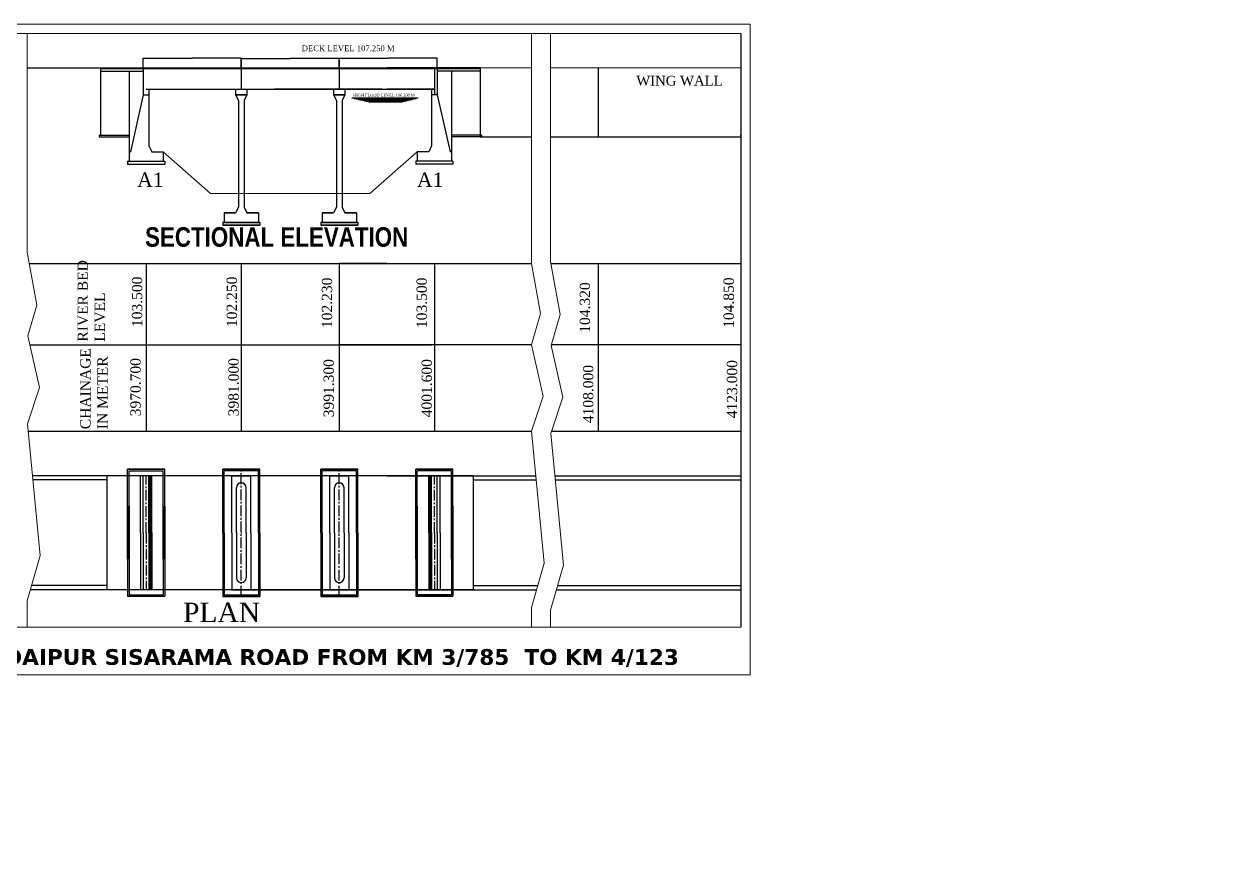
# Model space of a CAD drawing. Header units: millimetres. Extents: x -237855 to 12979, y -14991 to 144223.
# Drawn here: x -122958 to 3169, y 1038 to 87306 of the extents above; entities that cross this region are included whole.
import ezdxf

# ---------------------------------------------------------------- set-up
doc = ezdxf.new("R2010")
doc.units = ezdxf.units.MM
doc.header["$MEASUREMENT"] = 0
doc.linetypes.add('CENTER2', pattern=[1.125, 0.75, -0.125, 0.125, -0.125])
for name, color, linetype in [('centreline', 6, 'CENTER2'), ('PILLER', 10, 'Continuous'), ('PLAN', 10, 'Continuous')]:
    doc.layers.add(name, color=color, linetype=linetype)
for name, color, linetype, lineweight in [('EXISTING B WALL', 5, 'Continuous', 30), ('S PROJ', 172, 'Continuous', 0), ('S TEXT', 7, 'Continuous', 20)]:
    doc.layers.add(name, color=color, linetype=linetype, lineweight=lineweight)
doc.styles.add('arial', font='ARIAL.TTF')
doc.styles.get("Standard").update_dxf_attribs({"font": 'dutchb.ttf'})
doc.dimstyles.get("Standard").update_dxf_attribs({"dimtxt": 0.18, "dimasz": 0.18, "dimexe": 0.18, "dimexo": 0.0625, "dimgap": 0.09, "dimtad": 0, "dimtih": 1, "dimtoh": 1, "dimdec": 4, "dimzin": 0, "dimdsep": 46, "dimtxsty": 'Standard', "dimcen": 0.09, "dimadec": 0, "dimazin": 0, "dimtfac": 1, "dimtdec": 4, "dimtofl": 0, "dimtmove": 0, "dimatfit": 3, "dimfxl": 0, "dimtolj": 1, "dimtzin": 0, "dimarcsym": 0})

# ---------------------------------------------------------------- blocks, each defined once
blk = doc.blocks.new('*D16')
at = {"layer": 'Defpoints', "color": 0}
for p in [(-100120, 83722), (-110420, 82637), (-100120, 82712)]:
    blk.add_point(p, dxfattribs=at)
at = {"layer": 'S TEXT', "color": 0, "lineweight": -2}
for p, q in [((-110420, 82637), (-110420, 83722)), ((-110420, 83722), (-105271, 83722)), ((-100121, 83722), (-105270, 83722)), ((-100120, 82712), (-100120, 83722))]:
    blk.add_line(p, q, dxfattribs=at)
at = {"layer": 'S TEXT', "color": 0}
for points in [[(-110420, 83722), (-110420, 83722), (-110420, 83722)], [(-100121, 83722), (-100121, 83722), (-100120, 83722)]]:
    blk.add_solid(points, dxfattribs=at)
at = {"layer": 'S TEXT', "color": 0, "insert": (-105270, 83722), "char_height": 0.18, "attachment_point": 5}
blk.add_mtext('\\A1;10299.9998', dxfattribs=at)
blk = doc.blocks.new('*D17')
at = {"layer": 'Defpoints', "color": 0}
for p in [(-89820, 83684), (-100120, 82712), (-89820, 82637)]:
    blk.add_point(p, dxfattribs=at)
at = {"layer": 'S TEXT', "color": 0, "lineweight": -2}
for p, q in [((-100120, 82712), (-100120, 83684)), ((-100120, 83684), (-94971, 83684)), ((-89821, 83684), (-94970, 83684)), ((-89820, 82637), (-89820, 83684))]:
    blk.add_line(p, q, dxfattribs=at)
at = {"layer": 'S TEXT', "color": 0}
for points in [[(-100120, 83684), (-100120, 83684), (-100120, 83684)], [(-89821, 83684), (-89821, 83684), (-89820, 83684)]]:
    blk.add_solid(points, dxfattribs=at)
at = {"layer": 'S TEXT', "color": 0, "insert": (-94970, 83684), "char_height": 0.18, "attachment_point": 5}
blk.add_mtext('\\A1;10300.0000', dxfattribs=at)
blk = doc.blocks.new('*D18')
at = {"layer": 'Defpoints', "color": 0}
for p in [(-89820, 83722), (-89820, 82712), (-79520, 82637)]:
    blk.add_point(p, dxfattribs=at)
at = {"layer": 'S TEXT', "color": 0, "lineweight": -2}
for p, q in [((-89820, 82712), (-89820, 83722)), ((-89820, 83722), (-84671, 83722)), ((-79521, 83722), (-84670, 83722)), ((-79520, 82637), (-79520, 83722))]:
    blk.add_line(p, q, dxfattribs=at)
at = {"layer": 'S TEXT', "color": 0}
for points in [[(-89820, 83722), (-89820, 83722), (-89820, 83722)], [(-79521, 83722), (-79521, 83722), (-79520, 83722)]]:
    blk.add_solid(points, dxfattribs=at)
at = {"layer": 'S TEXT', "color": 0, "insert": (-84670, 83722), "char_height": 0.18, "attachment_point": 5}
blk.add_mtext('\\A1;10299.9998', dxfattribs=at)
blk = doc.blocks.new('*D15')
at = {"layer": 'Defpoints', "color": 0}
for p in [(-100120, 83684), (-100120, 82637), (-89820, 82712)]:
    blk.add_point(p, dxfattribs=at)
at = {"layer": 'S TEXT', "color": 0, "lineweight": -2}
for p, q in [((-100120, 82637), (-100120, 83684)), ((-100120, 83684), (-94971, 83684)), ((-89821, 83684), (-94970, 83684)), ((-89820, 82712), (-89820, 83684))]:
    blk.add_line(p, q, dxfattribs=at)
at = {"layer": 'S TEXT', "color": 0}
for points in [[(-100120, 83684), (-100120, 83684), (-100120, 83684)], [(-89821, 83684), (-89821, 83684), (-89820, 83684)]]:
    blk.add_solid(points, dxfattribs=at)
at = {"layer": 'S TEXT', "color": 0, "insert": (-94970, 83684), "char_height": 0.18, "attachment_point": 5}
blk.add_mtext('\\A1;10300.0000', dxfattribs=at)

msp = doc.modelspace()

# ---------------------------------------------------------------- linework, layer by layer
for p, q in [((-47620.47888, 86305.96496), (-47620.47888, 23922.04139)), ((-100120.47912, 83512.34657), (-100120.47912, 80462.34657)), ((-100120.4789, 83512.34649), (-100120.47891, 80462.34649)), ((-100120.47888, 83512.34657), (-100120.47888, 80462.34657)), ((-89820.47892, 83512.34652), (-89820.47895, 80462.34652)), ((-89820.4789, 83512.34644), (-89820.47891, 80462.34644)), ((-89820.47868, 83512.34652), (-89820.47871, 80462.34652)), ((-111920.47888, 82337.34657), (-111920.47888, 72890.66867)), ((-78020.47893, 82337.3464), (-78020.47903, 72890.6685)), ((-62620.47888, 82712.34657), (-62620.47888, 75462.347)), ((-115070.47888, 75612.34657), (-115070.47888, 75462.34657)), ((-115070.47888, 75612.34657), (-111920.47888, 75612.34657)), ((-115070.47888, 75462.34657), (-111920.47888, 75462.34657)), ((-74870.479, 75612.34637), (-78020.479, 75612.3464)), ((-74870.479, 75462.34637), (-78020.479, 75462.3464)), ((-75020.479, 75462.34707), (-69620.47888, 75462.34704)), ((-74870.479, 75612.34637), (-74870.479, 75462.34637)), ((-67620.47888, 75462.34703), (-47620.47888, 75462.34693)), ((-47670.30534, 75612.34693), (-47620.47888, 75612.34693)), ((-111920.47888, 73890.66867), (-111770.47888, 73890.66867)), ((-78020.47902, 73890.6685), (-78170.47902, 73890.6685)), ((-112070.47888, 72890.66867), (-112070.47888, 72590.66867)), ((-112070.47888, 72890.66867), (-108170.47888, 72890.66867)), ((-112070.47888, 72590.66867), (-108170.47888, 72590.66867)), ((-108170.47888, 72890.66867), (-108170.47888, 72590.66867)), ((-81770.47903, 72890.66854), (-81770.47903, 72590.66854)), ((-77870.47903, 72890.6685), (-81770.47903, 72890.66854)), ((-77870.47903, 72590.6685), (-81770.47903, 72590.66854)), ((-77870.47903, 72890.6685), (-77870.47903, 72590.6685)), ((-102070.47899, 66452.3465), (-102070.47899, 66152.3465)), ((-98170.47899, 66452.34648), (-102070.47899, 66452.3465)), ((-98170.47899, 66152.34648), (-102070.47899, 66152.3465)), ((-102070.47888, 66452.34657), (-102070.47888, 66152.34657)), ((-102070.47888, 66452.34657), (-98170.47888, 66452.34657)), ((-102070.47888, 66152.34657), (-98170.47888, 66152.34657)), ((-98170.47899, 66452.34648), (-98170.47899, 66152.34648)), ((-98170.47888, 66452.34657), (-98170.47888, 66152.34657)), ((-91770.47909, 66452.34654), (-91770.47909, 66152.34654)), ((-87870.47909, 66452.3465), (-91770.47909, 66452.34654)), ((-87870.47909, 66152.3465), (-91770.47909, 66152.34654)), ((-91770.47899, 66452.34645), (-91770.47899, 66152.34645)), ((-91770.47899, 66452.34645), (-87870.47899, 66452.34643)), ((-91770.47899, 66152.34645), (-87870.47899, 66152.34643)), ((-87870.47909, 66452.3465), (-87870.47909, 66152.3465)), ((-87870.47899, 66452.34643), (-87870.47899, 66152.34643)), ((-122406.17282, 62153.12063), (-105120.47901, 62153.12063)), ((-110120.47888, 62153.12063), (-110120.47888, 46086.12063)), ((-110120.47888, 62153.12063), (-110120.47888, 44519.12063)), ((-105120.47901, 62153.12063), (-100120.47888, 62153.12063)), ((-100120.47912, 62153.12063), (-100120.47912, 44519.12063)), ((-100120.47901, 62153.12063), (-69620.47887, 62153.12063)), ((-100120.47888, 62153.12063), (-100120.47888, 44519.12063)), ((-84820.47901, 62153.12053), (-89820.47914, 62153.12058)), ((-89820.47889, 62153.12063), (-89820.47907, 44519.12063)), ((-79820.47914, 62153.12064), (-79820.47931, 44519.12064)), ((-79820.47914, 62153.12064), (-79820.4793, 46086.12048)), ((-67587.76913, 62153.12063), (-47620.47888, 62153.12063)), ((-62620.47888, 62153.12063), (-62620.47888, 44519.12063)), ((-100120.47912, 61153.12063), (-100120.47912, 46086.12063)), ((-122342.99614, 53586.12063), (-105120.47905, 53586.12063)), ((-105120.47905, 53586.12063), (-100120.47888, 53586.12063)), ((-100120.47905, 53586.12063), (-80120.47905, 53586.12063)), ((-69620.47881, 53586.12038), (-89820.47922, 53586.12058)), ((-47620.47888, 53586.12015), (-67537.4282, 53586.12036)), ((-122515.97015, 44519.12063), (-105120.4791, 44519.12063)), ((-105120.4791, 44519.12063), (-100120.47888, 44519.12063)), ((-100120.4791, 44519.12063), (-69620.47888, 44519.12063)), ((-67513.95657, 44519.12063), (-47620.47888, 44519.12063)), ((-112070.47888, 40513.27207), (-108170.47888, 40513.27207)), ((-112070.47888, 31063.27207), (-112070.47888, 40513.27207)), ((-108170.47884, 40513.27209), (-112070.47884, 40513.27209)), ((-112070.47884, 40513.27209), (-108170.47884, 40513.27209)), ((-112070.47884, 31063.27209), (-112070.47884, 40513.27209)), ((-108170.47888, 40513.27207), (-111920.47888, 40513.27207)), ((-111920.47888, 40363.27207), (-108320.47888, 40363.27207)), ((-111920.47884, 40363.27209), (-108320.47884, 40363.27209)), ((-111920.47884, 31063.27209), (-111920.47884, 40363.27209)), ((-108320.47884, 31063.27209), (-108320.47884, 40363.27209)), ((-108170.47888, 31063.27207), (-108170.47888, 40513.27207)), ((-108170.47884, 31063.27209), (-108170.47884, 40513.27209)), ((-102070.47911, 33844.76178), (-102070.47907, 40532.92563)), ((-102070.47911, 33844.76175), (-102070.47907, 40532.92561)), ((-98170.47907, 40532.92561), (-102070.47907, 40532.92563)), ((-98170.47907, 40532.92559), (-102070.47907, 40532.92561)), ((-102070.47907, 33844.76178), (-102070.47904, 40532.92561)), ((-102070.47907, 33844.76175), (-102070.47904, 40532.92558)), ((-102070.47896, 33844.76184), (-102070.47896, 40532.92567)), ((-102070.47892, 40532.9257), (-98170.47892, 40532.9257)), ((-102070.47892, 33844.76184), (-102070.47892, 40532.9257)), ((-101920.47911, 33844.76178), (-101920.47908, 40382.92563)), ((-101920.47911, 33844.76175), (-101920.47908, 40382.9256)), ((-98320.47908, 40382.92561), (-101920.47908, 40382.92563)), ((-98320.47908, 40382.92559), (-101920.47908, 40382.9256)), ((-101920.47907, 33844.76178), (-101920.47904, 40382.92561)), ((-101920.47907, 33844.76175), (-101920.47904, 40382.92558)), ((-101920.47892, 40382.9257), (-98320.47892, 40382.9257)), ((-101920.47892, 33844.76184), (-101920.47892, 40382.9257)), ((-98320.47911, 33844.76176), (-98320.47908, 40382.92561)), ((-98320.47911, 33844.76173), (-98320.47908, 40382.92559)), ((-98320.47896, 33844.76184), (-98320.47896, 40382.92567)), ((-98320.47892, 33844.76184), (-98320.47892, 40382.9257)), ((-98170.47911, 33844.76176), (-98170.47907, 40532.92561)), ((-98170.47911, 33844.76173), (-98170.47907, 40532.92559)), ((-98170.47907, 33844.76176), (-98170.47904, 40532.92559)), ((-98170.47907, 33844.76173), (-98170.47904, 40532.92556)), ((-98170.47896, 33844.76184), (-98170.47896, 40532.92567)), ((-98170.47892, 33844.76184), (-98170.47892, 40532.9257)), ((-91770.47938, 33844.76181), (-91770.47931, 40532.92566)), ((-91770.47934, 33844.76181), (-91770.47927, 40532.92564)), ((-87870.47931, 40532.92562), (-91770.47931, 40532.92566)), ((-91770.47923, 33844.76172), (-91770.4792, 40532.92556)), ((-91770.47923, 33844.7617), (-91770.4792, 40532.92553)), ((-91770.47919, 33844.76172), (-91770.47916, 40532.92558)), ((-91770.47919, 33844.7617), (-91770.47916, 40532.92555)), ((-91770.47916, 40532.92558), (-87870.47916, 40532.92556)), ((-91770.47916, 40532.92555), (-87870.47916, 40532.92553)), ((-91620.47938, 33844.76181), (-91620.47931, 40382.92566)), ((-91620.47934, 33844.76181), (-91620.47927, 40382.92564)), ((-88020.47931, 40382.92563), (-91620.47931, 40382.92566)), ((-91620.47919, 33844.76172), (-91620.47916, 40382.92558)), ((-91620.47919, 33844.7617), (-91620.47916, 40382.92555)), ((-91620.47916, 40382.92558), (-88020.47916, 40382.92556)), ((-91620.47916, 40382.92555), (-88020.47916, 40382.92553)), ((-88020.47938, 33844.76177), (-88020.47931, 40382.92563)), ((-88020.47923, 33844.76171), (-88020.4792, 40382.92554)), ((-88020.47923, 33844.76168), (-88020.4792, 40382.92551)), ((-88020.47919, 33844.76171), (-88020.47916, 40382.92556)), ((-88020.47919, 33844.76168), (-88020.47916, 40382.92553)), ((-87870.47938, 33844.76177), (-87870.47931, 40532.92562)), ((-87870.47934, 33844.76177), (-87870.47927, 40532.9256)), ((-87870.47923, 33844.7617), (-87870.4792, 40532.92554)), ((-87870.47923, 33844.76168), (-87870.4792, 40532.92551)), ((-87870.47919, 33844.7617), (-87870.47916, 40532.92556)), ((-87870.47919, 33844.76168), (-87870.47916, 40532.92553)), ((-81770.47949, 31063.27196), (-81770.47939, 40513.27196)), ((-81770.47945, 31063.27194), (-81770.47935, 40513.27194)), ((-81770.47939, 40513.27196), (-77870.47939, 40513.27192)), ((-77870.47939, 40513.27192), (-81770.47939, 40513.27196)), ((-81770.47935, 40513.27194), (-78020.47935, 40513.2719)), ((-77870.47935, 40513.2719), (-81770.47935, 40513.27194)), ((-81620.47949, 31063.27196), (-81620.47939, 40363.27196)), ((-78020.47939, 40363.27192), (-81620.47939, 40363.27196)), ((-78020.47935, 40363.2719), (-81620.47935, 40363.27193)), ((-78020.47949, 31063.27192), (-78020.47939, 40363.27192)), ((-77870.47949, 31063.27192), (-77870.47939, 40513.27192)), ((-77870.47945, 31063.2719), (-77870.47935, 40513.2719)), ((-101120.47911, 33844.76177), (-101120.47908, 39844.7695)), ((-101120.47911, 33844.76175), (-101120.47908, 39844.76948)), ((-99120.47908, 39844.76949), (-101120.47908, 39844.7695)), ((-99120.47908, 39844.76947), (-101120.47908, 39844.76948)), ((-101120.47896, 33844.76184), (-101120.47896, 39165.82944)), ((-101120.47892, 39844.76957), (-99120.47892, 39844.76957)), ((-101120.47892, 33844.76184), (-101120.47892, 39844.76957)), ((-99120.47911, 33844.76176), (-99120.47908, 39844.76949)), ((-99120.47911, 33844.76174), (-99120.47908, 39844.76947)), ((-99120.47907, 33844.76176), (-99120.47904, 39165.82936)), ((-99120.47907, 33844.76174), (-99120.47904, 39165.82934)), ((-99120.47892, 33844.76184), (-99120.47892, 39844.76957)), ((-90820.47938, 33844.7618), (-90820.47932, 39844.76953)), ((-88820.47932, 39844.76951), (-90820.47932, 39844.76953)), ((-90820.47923, 33844.76172), (-90820.47921, 39165.82932)), ((-90820.47923, 33844.76169), (-90820.47921, 39165.82929)), ((-90820.47919, 33844.76172), (-90820.47916, 39844.76945)), ((-90820.47919, 33844.76169), (-90820.47916, 39844.76943)), ((-90820.47916, 39844.76945), (-88820.47916, 39844.76944)), ((-90820.47916, 39844.76943), (-88820.47916, 39844.76942)), ((-88820.47938, 33844.76178), (-88820.47932, 39844.76951)), ((-88820.47934, 33844.76178), (-88820.47929, 39165.82938)), ((-88820.47919, 33844.76171), (-88820.47916, 39844.76944)), ((-88820.47919, 33844.76168), (-88820.47916, 39844.76942)), ((-100620.47896, 33844.76184), (-100620.47896, 38582.92567)), ((-99620.47907, 33844.76176), (-99620.47905, 38582.9256)), ((-99620.47907, 33844.76174), (-99620.47905, 38582.92557)), ((-90320.47923, 33844.76172), (-90320.47921, 38582.92555)), ((-90320.47923, 33844.76169), (-90320.47921, 38582.92552)), ((-89320.47934, 33844.76179), (-89320.47929, 38582.92562)), ((-112070.47884, 36626.25159), (-112070.47884, 27176.25159)), ((-111920.47884, 36626.25159), (-111920.47884, 27326.25159)), ((-108320.47884, 36626.25159), (-108320.47884, 27326.25159)), ((-108170.47884, 36626.25159), (-108170.47884, 27176.25159)), ((-81770.47943, 36626.25146), (-81770.47953, 27176.25146)), ((-81620.47943, 36626.25146), (-81620.47953, 27326.25146)), ((-78020.47943, 36626.25142), (-78020.47953, 27326.25142)), ((-77870.47943, 36626.25142), (-77870.47953, 27176.25142)), ((-102070.47911, 33844.76178), (-102070.47914, 27156.59792)), ((-102070.47911, 33844.76175), (-102070.47914, 27156.5979)), ((-102070.47907, 33844.76178), (-102070.4791, 27156.59795)), ((-102070.47907, 33844.76175), (-102070.4791, 27156.59792)), ((-102070.47896, 33844.76184), (-102070.47896, 27156.59801)), ((-102070.47892, 33844.76184), (-102070.47892, 27156.59799)), ((-101920.47911, 33844.76178), (-101920.47914, 27306.59792)), ((-101920.47911, 33844.76175), (-101920.47914, 27306.5979)), ((-101920.47907, 33844.76178), (-101920.4791, 27306.59794)), ((-101920.47907, 33844.76175), (-101920.4791, 27306.59792)), ((-101920.47892, 33844.76184), (-101920.47892, 27306.59799)), ((-101120.47911, 33844.76177), (-101120.47914, 27844.75404)), ((-101120.47911, 33844.76175), (-101120.47914, 27844.75401)), ((-101120.47896, 33844.76184), (-101120.47896, 28523.69424)), ((-101120.47892, 33844.76184), (-101120.47892, 27844.75411)), ((-100620.47896, 33844.76184), (-100620.47896, 29106.59801)), ((-99620.47907, 33844.76176), (-99620.47909, 29106.59793)), ((-99620.47907, 33844.76174), (-99620.47909, 29106.59791)), ((-99120.47911, 33844.76176), (-99120.47914, 27844.75403)), ((-99120.47911, 33844.76174), (-99120.47914, 27844.754)), ((-99120.47907, 33844.76176), (-99120.4791, 28523.69416)), ((-99120.47907, 33844.76174), (-99120.4791, 28523.69414)), ((-99120.47892, 33844.76184), (-99120.47892, 27844.75411)), ((-98320.47911, 33844.76176), (-98320.47914, 27306.5979)), ((-98320.47911, 33844.76173), (-98320.47914, 27306.59788)), ((-98320.47896, 33844.76184), (-98320.47896, 27306.59801)), ((-98320.47892, 33844.76184), (-98320.47892, 27306.59799)), ((-98170.47911, 33844.76176), (-98170.47914, 27156.5979)), ((-98170.47911, 33844.76173), (-98170.47914, 27156.59788)), ((-98170.47907, 33844.76176), (-98170.4791, 27156.59793)), ((-98170.47907, 33844.76173), (-98170.4791, 27156.5979)), ((-98170.47896, 33844.76184), (-98170.47896, 27156.59801)), ((-98170.47892, 33844.76184), (-98170.47892, 27156.59799)), ((-91770.47938, 33844.76181), (-91770.47945, 27156.59796)), ((-91770.47934, 33844.76181), (-91770.47941, 27156.59798)), ((-91770.47923, 33844.76172), (-91770.47927, 27156.59789)), ((-91770.47923, 33844.7617), (-91770.47927, 27156.59787)), ((-91770.47919, 33844.76172), (-91770.47923, 27156.59787)), ((-91770.47919, 33844.7617), (-91770.47923, 27156.59784)), ((-91620.47938, 33844.76181), (-91620.47945, 27306.59795)), ((-91620.47934, 33844.76181), (-91620.47941, 27306.59798)), ((-91620.47919, 33844.76172), (-91620.47923, 27306.59787)), ((-91620.47919, 33844.7617), (-91620.47923, 27306.59784)), ((-90820.47938, 33844.7618), (-90820.47944, 27844.75407)), ((-90820.47923, 33844.76172), (-90820.47926, 28523.69412)), ((-90820.47923, 33844.76169), (-90820.47926, 28523.69409)), ((-90820.47919, 33844.76172), (-90820.47922, 27844.75399)), ((-90820.47919, 33844.76169), (-90820.47922, 27844.75396)), ((-90320.47923, 33844.76172), (-90320.47926, 29106.59789)), ((-90320.47923, 33844.76169), (-90320.47926, 29106.59786)), ((-89320.47934, 33844.76179), (-89320.47939, 29106.59795)), ((-88820.47938, 33844.76178), (-88820.47944, 27844.75405)), ((-88820.47934, 33844.76178), (-88820.47939, 28523.69418)), ((-88820.47919, 33844.76171), (-88820.47922, 27844.75398)), ((-88820.47919, 33844.76168), (-88820.47922, 27844.75395)), ((-88020.47938, 33844.76177), (-88020.47945, 27306.59792)), ((-88020.47923, 33844.76171), (-88020.47927, 27306.59787)), ((-88020.47923, 33844.76168), (-88020.47927, 27306.59785)), ((-88020.47919, 33844.76171), (-88020.47923, 27306.59785)), ((-88020.47919, 33844.76168), (-88020.47923, 27306.59783)), ((-87870.47938, 33844.76177), (-87870.47945, 27156.59792)), ((-87870.47934, 33844.76177), (-87870.47941, 27156.59794)), ((-87870.47923, 33844.7617), (-87870.47927, 27156.59787)), ((-87870.47923, 33844.76168), (-87870.47927, 27156.59785)), ((-87870.47919, 33844.7617), (-87870.47923, 27156.59785)), ((-87870.47919, 33844.76168), (-87870.47923, 27156.59783)), ((-99120.47914, 27844.75403), (-101120.47914, 27844.75404)), ((-99120.47914, 27844.754), (-101120.47914, 27844.75401)), ((-101120.47892, 27844.75411), (-99120.47892, 27844.75411)), ((-88820.47944, 27844.75405), (-90820.47944, 27844.75407)), ((-90820.47922, 27844.75399), (-88820.47922, 27844.75398)), ((-90820.47922, 27844.75396), (-88820.47922, 27844.75395)), ((-112070.47888, 27176.25162), (-108170.47888, 27176.25162)), ((-108170.47884, 27176.25159), (-112070.47884, 27176.25159)), ((-112070.47884, 27176.25159), (-108170.47884, 27176.25159)), ((-111920.47888, 27326.25162), (-108320.47888, 27326.25162)), ((-108170.47888, 27176.25162), (-111920.47888, 27176.25162)), ((-111920.47884, 27326.25159), (-108320.47884, 27326.25159)), ((-98170.47914, 27156.5979), (-102070.47914, 27156.59792)), ((-98170.47914, 27156.59788), (-102070.47914, 27156.5979)), ((-102070.47892, 27156.59799), (-98170.47892, 27156.59799)), ((-98320.47914, 27306.5979), (-101920.47914, 27306.59792)), ((-98320.47914, 27306.59788), (-101920.47914, 27306.5979)), ((-101920.47892, 27306.59799), (-98320.47892, 27306.59799)), ((-87870.47945, 27156.59792), (-91770.47945, 27156.59796)), ((-91770.47923, 27156.59787), (-87870.47923, 27156.59785)), ((-91770.47923, 27156.59784), (-87870.47923, 27156.59783)), ((-88020.47945, 27306.59792), (-91620.47945, 27306.59795)), ((-91620.47923, 27306.59787), (-88020.47923, 27306.59785)), ((-91620.47923, 27306.59784), (-88020.47923, 27306.59783)), ((-81770.47953, 27176.25146), (-77870.47953, 27176.25142)), ((-77870.47953, 27176.25142), (-81770.47953, 27176.25146)), ((-81770.47949, 27176.25148), (-78020.47949, 27176.25144)), ((-77870.47949, 27176.25144), (-81770.47949, 27176.25148)), ((-78020.47953, 27326.25142), (-81620.47953, 27326.25146)), ((-78020.47949, 27326.25144), (-81620.47949, 27326.25148))]:
    msp.add_line(p, q)
for centre, start, end in [((-100120.47905, 38582.9256), 359.9999997093, 179.9999997093), ((-100120.47905, 38582.92557), 359.9999997093, 179.9999997093), ((-100120.47896, 38582.92567), 359.9999999999, 179.9999999999), ((-89820.47929, 38582.92562), 359.9999994186, 179.9999994186), ((-89820.47921, 38582.92555), 359.9999997091, 179.9999997091), ((-89820.47921, 38582.92552), 359.9999997091, 179.9999997091), ((-100120.47909, 29106.59794), 179.9999997092, 359.9999997092), ((-100120.47909, 29106.59791), 179.9999997092, 359.9999997092), ((-100120.47896, 29106.59801), 180.0000000001, 0.0000000001), ((-89820.47939, 29106.59796), 179.9999994184, 359.9999994184), ((-89820.47926, 29106.59788), 179.9999997092, 359.9999997092), ((-89820.47926, 29106.59786), 179.9999997092, 359.9999997092)]:
    msp.add_arc(centre, 500, start, end)
at = {"layer": 'centreline', "ltscale": 1500}
for p, q in [((-100120.47915, 27156.59791), (-100120.47912, 40532.88282)), ((-100120.47915, 27156.59789), (-100120.47912, 40532.8828)), ((-100120.47891, 27156.59799), (-100120.47888, 40532.8829)), ((-89820.47946, 27156.59794), (-89820.47936, 40532.88284)), ((-89820.47922, 27156.59786), (-89820.47912, 40532.88277)), ((-89820.47922, 27156.59784), (-89820.47912, 40532.88274)), ((-110120.47887, 33844.76184), (-110120.47886, 39787.66829)), ((-79820.47943, 33844.76169), (-79820.47938, 39787.66814)), ((-110120.47887, 33844.76184), (-110120.47886, 27901.8554)), ((-79820.47943, 33844.76169), (-79820.4795, 27901.85524))]:
    msp.add_line(p, q, dxfattribs=at)
at = {"layer": 'EXISTING B WALL'}
for p, q in [((-122620.47888, 82712.34657), (-105120.4789, 82712.34657)), ((-114920.47888, 82712.34657), (-114920.47888, 75612.34657)), ((-114920.47888, 82637.34657), (-75020.47893, 82637.34657)), ((-114920.47888, 82337.34657), (-110420.47888, 82337.34657)), ((-105120.4789, 82712.34657), (-75320.4789, 82712.34657)), ((-75020.47893, 82712.34637), (-84820.4789, 82712.34647)), ((-75020.47893, 82337.34637), (-79520.47893, 82337.34641)), ((-75020.47893, 82712.34657), (-75020.479, 75462.34707)), ((-110120.47888, 80462.34657), (-105120.47891, 80462.34657)), ((-105120.47891, 80462.34657), (-79820.47895, 80462.34657)), ((-85320.47891, 80462.34657), (-96614.06538, 80462.34657)), ((-88498.6193, 79538.06811), (-81525.63666, 79538.06811)), ((-88246.64531, 79488.06811), (-81733.23489, 79488.06811)), ((-79820.47895, 80462.34642), (-84820.47891, 80462.34647)), ((-88029.20955, 79438.06811), (-81940.83313, 79438.06811)), ((-87811.77378, 79388.06811), (-82148.43137, 79388.06811)), ((-87594.33801, 79338.06811), (-82356.02961, 79338.06811)), ((-87376.90225, 79288.06811), (-82563.62785, 79288.06811)), ((-87159.46648, 79238.06811), (-82771.22609, 79238.06811)), ((-86942.03071, 79188.06811), (-82978.82433, 79188.06811)), ((-86724.59495, 79138.06811), (-83186.42257, 79138.06811)), ((-105120.47912, 39844.76184), (-122069.92561, 39844.76184)), ((-114220.47888, 39394.76184), (-122026.98496, 39394.76184)), ((-75720.47936, 39844.76182), (-105120.47912, 39844.76182)), ((-100074.66999, 39844.76182), (-100120.47912, 39844.76182)), ((-89866.28825, 39844.76177), (-89820.47912, 39844.76177)), ((-84820.47912, 39844.76174), (-69174.43432, 39844.76158)), ((-75720.47936, 39394.76165), (-69131.49366, 39394.76158)), ((-67165.34927, 39844.76156), (-47620.47888, 39844.76136)), ((-67122.40861, 39394.76156), (-47620.47888, 39394.76136)), ((-100074.66999, 33844.76182), (-100120.47915, 33844.76182)), ((-89866.28831, 33844.76177), (-89820.47915, 33844.76177)), ((-75720.47948, 27844.76184), (-122297.16488, 27844.76184)), ((-114220.47888, 28294.76184), (-122169.1858, 28294.76184)), ((-86020.47918, 27844.76184), (-105120.47918, 27844.76184)), ((-100166.28807, 27844.76189), (-86020.47918, 27844.76182)), ((-100120.47918, 27844.76177), (-75720.47948, 27844.76164)), ((-84820.47918, 27844.76174), (-69092.07669, 27844.76158)), ((-75720.47948, 28294.76165), (-68964.09762, 28294.76158)), ((-67012.76701, 27844.76156), (-47620.47888, 27844.76136)), ((-66884.78793, 28294.76156), (-47620.47888, 28294.76136))]:
    msp.add_line(p, q, dxfattribs=at)
at = {"layer": 'PILLER'}
for p, q in [((-110420.47888, 82637.34657), (-110420.47888, 79862.34657)), ((-79820.47893, 82637.34642), (-79820.47896, 79862.34642)), ((-79520.47893, 82637.34641), (-79520.47896, 79862.34641)), ((-110420.47888, 79862.34657), (-111770.47888, 73890.66867)), ((-110420.47888, 79862.34657), (-109820.47888, 79862.34657)), ((-109820.47888, 80462.34657), (-109820.47888, 74490.66867)), ((-100720.47891, 80462.3465), (-100720.47892, 79862.3465)), ((-99520.47892, 79862.34649), (-100720.47892, 79862.3465)), ((-100720.47892, 79862.3465), (-100420.47892, 79262.3465)), ((-100720.47888, 80462.34657), (-100720.47888, 79862.34657)), ((-100720.47888, 79862.34657), (-99520.47888, 79862.34657)), ((-100720.47888, 79862.34657), (-100420.47888, 79262.34657)), ((-99520.47892, 79862.34649), (-99820.47892, 79262.34649)), ((-99520.47888, 79862.34657), (-99820.47888, 79262.34657)), ((-99520.47891, 80462.34649), (-99520.47892, 79862.34649)), ((-99520.47888, 80462.34657), (-99520.47888, 79862.34657)), ((-90420.47895, 80462.34652), (-90420.47896, 79862.34652)), ((-89220.47896, 79862.34651), (-90420.47896, 79862.34652)), ((-90420.47896, 79862.34652), (-90120.47896, 79262.34652)), ((-90420.47891, 80462.34644), (-90420.47892, 79862.34644)), ((-90420.47892, 79862.34644), (-89220.47892, 79862.34644)), ((-90420.47892, 79862.34644), (-90120.47892, 79262.34644)), ((-89220.47896, 79862.34651), (-89520.47896, 79262.34651)), ((-89220.47892, 79862.34644), (-89520.47892, 79262.34644)), ((-89220.47895, 80462.34651), (-89220.47896, 79862.34651)), ((-89220.47891, 80462.34644), (-89220.47892, 79862.34644)), ((-80120.47895, 80462.34642), (-80120.47901, 74490.66852)), ((-79520.47896, 79862.34641), (-80120.47896, 79862.34642)), ((-79520.47896, 79862.34641), (-78170.47902, 73890.6685)), ((-100420.47892, 79262.3465), (-100420.47898, 68052.3465)), ((-100420.47888, 79262.34657), (-100420.47888, 68052.34657)), ((-99820.47892, 79262.34649), (-99820.47898, 68052.34649)), ((-99820.47888, 79262.34657), (-99820.47888, 68052.34657)), ((-90120.47896, 79262.34652), (-90120.47908, 68052.34652)), ((-90120.47892, 79262.34644), (-90120.47898, 68052.34644)), ((-89520.47896, 79262.34651), (-89520.47908, 68052.34651)), ((-89520.47892, 79262.34644), (-89520.47898, 68052.34644)), ((-109820.47888, 74490.66867), (-109520.47888, 73890.66867)), ((-80120.47901, 74490.66852), (-80420.47902, 73890.66852)), ((-109520.47888, 73890.66867), (-108320.47888, 73890.66867)), ((-108320.47888, 73890.66867), (-108320.47888, 72890.66867)), ((-81620.47902, 73890.66854), (-81620.47903, 72890.66854)), ((-80420.47902, 73890.66852), (-81620.47902, 73890.66854)), ((-101920.47898, 67452.3465), (-101920.47899, 66452.3465)), ((-100720.47898, 67452.3465), (-101920.47898, 67452.3465)), ((-101920.47888, 67452.34657), (-100720.47888, 67452.34657)), ((-101920.47888, 67452.34657), (-101920.47888, 66452.34657)), ((-100420.47898, 68052.3465), (-100720.47898, 67452.3465)), ((-100420.47888, 68052.34657), (-100720.47888, 67452.34657)), ((-99820.47898, 68052.34649), (-99520.47898, 67452.34649)), ((-99820.47888, 68052.34657), (-99520.47888, 67452.34657)), ((-98320.47898, 67452.34648), (-99520.47898, 67452.34649)), ((-99520.47888, 67452.34657), (-98320.47888, 67452.34657)), ((-98320.47898, 67452.34648), (-98320.47899, 66452.34648)), ((-98320.47888, 67452.34657), (-98320.47888, 66452.34657)), ((-91620.47908, 67452.34654), (-91620.47909, 66452.34654)), ((-90420.47908, 67452.34652), (-91620.47908, 67452.34654)), ((-91620.47898, 67452.34645), (-91620.47899, 66452.34645)), ((-91620.47898, 67452.34645), (-90420.47898, 67452.34644)), ((-90120.47908, 68052.34652), (-90420.47908, 67452.34652)), ((-90120.47898, 68052.34644), (-90420.47898, 67452.34644)), ((-89520.47908, 68052.34651), (-89220.47908, 67452.34651)), ((-89520.47898, 68052.34644), (-89220.47898, 67452.34644)), ((-88020.47908, 67452.3465), (-89220.47908, 67452.34651)), ((-89220.47898, 67452.34644), (-88020.47898, 67452.34643)), ((-88020.47908, 67452.3465), (-88020.47909, 66452.3465)), ((-88020.47898, 67452.34643), (-88020.47899, 66452.34643))]:
    msp.add_line(p, q, dxfattribs=at)
at = {"layer": 'PLAN'}
for p, q in [((-114220.47888, 27844.76184), (-114220.47888, 39844.76184)), ((-110720.47888, 33844.76184), (-110720.47888, 39844.76184)), ((-110420.47888, 33844.76184), (-110420.47888, 39844.76184)), ((-109820.47888, 33844.76184), (-109820.47888, 39844.76184)), ((-109720.47888, 33844.76184), (-109720.47888, 39844.76184)), ((-109620.47888, 33844.76184), (-109620.47888, 39844.76184)), ((-109520.47888, 33844.76184), (-109520.47888, 39844.76184)), ((-80420.47942, 33844.7617), (-80420.47936, 39844.7617)), ((-80320.47942, 33844.76169), (-80320.47936, 39844.76169)), ((-80220.47942, 33844.76169), (-80220.47936, 39844.76169)), ((-80120.47942, 33844.76169), (-80120.47936, 39844.76169)), ((-79520.47942, 33844.76169), (-79520.47936, 39844.76169)), ((-79220.47942, 33844.76168), (-79220.47936, 39844.76168)), ((-75720.47948, 27844.76184), (-75720.47936, 39844.76182)), ((-100620.47911, 33844.76177), (-100620.47908, 38582.92562)), ((-100620.47911, 33844.76174), (-100620.47908, 38582.9256)), ((-100620.47892, 33844.76184), (-100620.47892, 38582.9257)), ((-99620.47911, 33844.76176), (-99620.47908, 38582.92562)), ((-99620.47911, 33844.76174), (-99620.47908, 38582.92559)), ((-99620.47892, 33844.76184), (-99620.47892, 38582.9257)), ((-90320.47938, 33844.7618), (-90320.47933, 38582.92565)), ((-90320.47919, 33844.76172), (-90320.47917, 38582.92557)), ((-90320.47919, 33844.76169), (-90320.47917, 38582.92555)), ((-89320.47938, 33844.76179), (-89320.47933, 38582.92564)), ((-89320.47919, 33844.76171), (-89320.47917, 38582.92557)), ((-89320.47919, 33844.76169), (-89320.47917, 38582.92554)), ((-110720.47888, 33844.76184), (-110720.47888, 27844.76184)), ((-110420.47888, 33844.76184), (-110420.47888, 27844.76184)), ((-109820.47888, 33844.76184), (-109820.47888, 27844.76184)), ((-109720.47888, 33844.76184), (-109720.47888, 27844.76184)), ((-109620.47888, 33844.76184), (-109620.47888, 27844.76184)), ((-109520.47888, 33844.76184), (-109520.47888, 27844.76184)), ((-100620.47911, 33844.76177), (-100620.47913, 29106.59792)), ((-100620.47911, 33844.76174), (-100620.47913, 29106.59789)), ((-100620.47892, 33844.76184), (-100620.47892, 29106.59799)), ((-99620.47911, 33844.76176), (-99620.47913, 29106.59791)), ((-99620.47911, 33844.76174), (-99620.47913, 29106.59788)), ((-99620.47892, 33844.76184), (-99620.47892, 29106.59799)), ((-90320.47938, 33844.7618), (-90320.47943, 29106.59794)), ((-90320.47919, 33844.76172), (-90320.47922, 29106.59786)), ((-90320.47919, 33844.76169), (-90320.47922, 29106.59784)), ((-89320.47938, 33844.76179), (-89320.47943, 29106.59793)), ((-89320.47919, 33844.76171), (-89320.47922, 29106.59786)), ((-89320.47919, 33844.76169), (-89320.47922, 29106.59783)), ((-80420.47942, 33844.7617), (-80420.47948, 27844.7617)), ((-80320.47942, 33844.76169), (-80320.47948, 27844.76169)), ((-80220.47942, 33844.76169), (-80220.47948, 27844.76169)), ((-80120.47942, 33844.76169), (-80120.47948, 27844.76169)), ((-79520.47942, 33844.76169), (-79520.47948, 27844.76169)), ((-79220.47942, 33844.76168), (-79220.47948, 27844.76168))]:
    msp.add_line(p, q, dxfattribs=at)
for centre, start, end in [((-100120.47908, 38582.92562), 359.9999997093, 179.9999997093), ((-100120.47908, 38582.9256), 359.9999997093, 179.9999997093), ((-100120.47892, 38582.9257), 359.9999999999, 179.9999999999), ((-89820.47933, 38582.92564), 359.9999994186, 179.9999994186), ((-89820.47917, 38582.92557), 359.9999997091, 179.9999997091), ((-89820.47917, 38582.92554), 359.9999997091, 179.9999997091), ((-100120.47913, 29106.59791), 179.9999997092, 359.9999997092), ((-100120.47913, 29106.59789), 179.9999997092, 359.9999997092), ((-100120.47892, 29106.59799), 180.0000000001, 0.0000000001), ((-89820.47943, 29106.59794), 179.9999994184, 359.9999994184), ((-89820.47922, 29106.59786), 179.9999997092, 359.9999997092), ((-89820.47922, 29106.59784), 179.9999997092, 359.9999997092)]:
    msp.add_arc(centre, 500, start, end, dxfattribs=at)
at = {"layer": 'S TEXT'}
for p, q in [((-237855.47888, 87305.96496), (-46620.47888, 87305.96496)), ((-46620.47888, 18922.04139), (-46620.47888, 87305.96496)), ((-236855.47892, 86305.96496), (-47620.47888, 86305.96496)), ((-122620.47888, 63333.24404), (-122620.47888, 86305.96496)), ((-69620.47888, 62153.12068), (-69620.47888, 86305.96496)), ((-67620.47888, 62333.24404), (-67620.47888, 86305.96496)), ((-75020.47893, 82712.34657), (-69620.47888, 82712.34657)), ((-67620.47888, 82712.34657), (-47620.47888, 82712.34657)), ((-108320.47888, 73890.66867), (-103347.03057, 69505.13636)), ((-81620.47902, 73890.66854), (-86593.92737, 69505.13627)), ((-103369.97084, 69512.34657), (-96870.98701, 69512.34648)), ((-96870.98701, 69512.34648), (-93069.97093, 69512.34646)), ((-86570.9871, 69512.34648), (-93069.97093, 69512.34646)), ((-122620.47888, 63333.24404), (-121610.28731, 57770.40214)), ((-80120.47901, 62153.12063), (-79820.47914, 62153.12064)), ((-69620.47888, 62153.12068), (-68662.3341, 56876.88587)), ((-67620.47888, 62333.24404), (-66610.28731, 56770.40214)), ((-121610.28731, 57770.40214), (-122555.58276, 54523.7682)), ((-68662.3341, 56876.88587), (-69620.47888, 53586.12068)), ((-66610.28731, 56770.40214), (-67555.58276, 53523.7682)), ((-122555.58276, 54523.7682), (-121327.47017, 49106.97958)), ((-80120.47905, 53586.12063), (-79820.47922, 53586.12064)), ((-69620.47888, 53586.12068), (-68400.91046, 48207.01751)), ((-67555.58276, 53523.7682), (-66327.47017, 48106.97958)), ((-121327.47017, 49106.97958), (-122589.57403, 45290.45829)), ((-68400.91046, 48207.01751), (-69620.47888, 44519.12068)), ((-66327.47017, 48106.97958), (-67589.57403, 44290.45829)), ((-122589.57403, 45290.45829), (-121269.61419, 31457.83531)), ((-80120.4791, 44519.12063), (-79820.47931, 44519.12064)), ((-69620.47888, 44519.12068), (-68296.34198, 30642.72379)), ((-67589.57403, 44290.45829), (-66269.61419, 30457.83531)), ((-121269.61419, 31457.83531), (-122620.47888, 26707.92523)), ((-68296.34198, 30642.72379), (-69620.47888, 25986.79394)), ((-66269.61419, 30457.83531), (-67620.47888, 25707.92523)), ((-122620.47888, 23922.04139), (-122620.47888, 26707.92523)), ((-69620.47888, 23922.04139), (-69620.47888, 25986.79394)), ((-67620.47888, 23922.04139), (-67620.47888, 25707.92523)), ((-47620.47888, 23922.04139), (-236855.48145, 23922.04139)), ((-46620.47888, 18922.04139), (-237855.48166, 18922.04139))]:
    msp.add_line(p, q, dxfattribs=at)

# ---------------------------------------------------------------- texts
for s, rotation, p in [('103.500', 90, (-110534.06697, 55463.93074)), ('102.250', 90, (-100576.14443, 55463.93074)), ('102.230', 89.9999994185, (-90574.15467, 55357.24759)), ('103.500', 89.9999994185, (-80616.95745, 55357.24749)), ('104.850', 89.9999994185, (-48348.18163, 55376.71107)), ('104.320', 89.9999994185, (-63465.29185, 54863.07868)), ('3970.700', 90, (-110697.32589, 46086.12063)), ('3981.000', 90, (-100392.6617, 46086.12063)), ('3991.300', 89.9999994185, (-90391.39736, 45979.43748)), ('4001.600', 89.9999994185, (-80086.73318, 45979.43737)), ('4123.000', 89.9999994185, (-48001.44008, 45876.71106)), ('4108.000', 89.9999994185, (-63118.5503, 45363.07868))]:
    msp.add_text(s, height=1080, rotation=rotation).set_placement(p)
at = {"attachment_point": 1}
for s, insert, char_height, width in [('A1', (-111059.42252, 71692.52409), 1500, 1743.2511), ('{\\fVerdana|b1|i0|c0|p34;\\H0.9431x;             GENERAL ARRANGEMENT DRAWING OF PROPOSED  CROSS DRAINAGE WORKS  ON UDAIPUR SISARAMA ROAD FROM KM 3/785  TO KM 4/123 \\fVerdana|b0|i0|c0|p34;}', (-242641.25026, 21622.80341), 1756, 14566778)]:
    msp.add_mtext(s, dxfattribs=dict(at, insert=insert, char_height=char_height, width=width))
for s, insert, char_height, width, attachment_point, rotation in [('A1', (-78881.5354, 71692.52392), 1500, 1743.2511, 3, 359.9999994185), ('RIVER BED LEVEL', (-117332.43053, 53930.53598), 1080, 9000, 1, 90), ('CHAINAGE IN METER', (-117047.94077, 44728.98801), 1080, 10000, 1, 90)]:
    msp.add_mtext(s, dxfattribs=dict(insert=insert, char_height=char_height, width=width, attachment_point=attachment_point, rotation=rotation))
at = {"layer": 'S PROJ', "char_height": 0.35, "style": 'arial'}
for insert, attachment_point in [((3073.80167, 1042.69638), 9), ((3108.57966, 1042.22189), 9), ((3114.70853, 1040.96836), 1)]:
    msp.add_mtext('\\A1;', dxfattribs=dict(at, insert=insert, attachment_point=attachment_point))
at = {"layer": 'S TEXT', "attachment_point": 1}
for s, insert, char_height, width in [('DECK LEVEL 107.250 M', (-93770.42696, 85051.30131), 600, 761350.22043), ('WING WALL', (-58599.10086, 81865.32931), 1025.15625, 380675.110215), ('HIGH FLOOD LEVEL 106.200 M', (-88366.26458, 79973.33254), 300, 380675.110215), ('{\\fArial Narrow|b1|i0|c0|p34;SECTIONAL ELEVATION}', (-110232.78515, 65955.30228), 2050.3125, 761350.22043), ('PLAN', (-106238.33561, 26504.37858), 2050.3125, 761350.22043)]:
    msp.add_mtext(s, dxfattribs=dict(at, insert=insert, char_height=char_height, width=width))
at = {"layer": 'S TEXT', "char_height": 0.2, "style": 'arial'}
for insert, width, attachment_point in [((3152.3921, 1303.75834), 0.0330301, 9), ((3152.40593, 1302.68542), 0.0330301, 9), ((3152.4177, 1301.65026), 0.0330301, 9), ((3152.44719, 1298.62035), 0.0330301, 9), ((3152.45227, 1298.1532), 0.0330301, 9), ((3152.50328, 1300.46692), 0.0330301, 9), ((3163.80962, 1305.57567), 0.0330301, 1), ((3169.39157, 1305.63097), 4.0171225, 1)]:
    msp.add_mtext('\\A1;', dxfattribs=dict(at, insert=insert, width=width, attachment_point=attachment_point))
at = {"layer": 'S TEXT', "char_height": 0.35, "style": 'arial'}
for insert, attachment_point in [((3073.01629, 1043.62485), 9), ((3094.50747, 1038.38862), 1)]:
    msp.add_mtext('\\A1;', dxfattribs=dict(at, insert=insert, attachment_point=attachment_point))

# ---------------------------------------------------------------- dimensions: what is measured, and where the dimension line sits
at = {"layer": 'S TEXT'}
for base, p1, p2, picture, middle in [((-100120.4791207778, 83721.8143238788), (-110420.4788799227, 82637.3465697601), (-100120.4791207778, 82712.3465697601), '*D16', (-105270.4790003503, 83721.8143238788)), ((-89820.4789, 83683.57521), (-100120.47888, 82712.34657), (-89820.4789, 82637.34657), '*D17', (-94970.47889, 83683.57521))]:
    dim = msp.add_linear_dim(base=base, p1=p1, p2=p2, dimstyle='Standard', dxfattribs=at)
    dim.commit()
    dim.dimension.update_dxf_attribs({"geometry": picture, "text_midpoint": middle})
for base, p1, p2, picture, middle in [((-100120.47889, 83683.57526), (-89820.47893, 82712.34652), (-100120.4789, 82637.34662), '*D15', (-94970.4789, 83683.57521)), ((-89820.47868, 83721.81427), (-79520.47893, 82637.34641), (-89820.47869, 82712.34652), '*D18', (-84670.4788, 83721.81422))]:
    dim = msp.add_linear_dim(base=base, p1=p1, p2=p2, angle=179.9999994185, dimstyle='Standard', dxfattribs=at)
    dim.commit()
    dim.dimension.update_dxf_attribs({"geometry": picture, "text_midpoint": middle})

doc.saveas('drawing.dxf')
